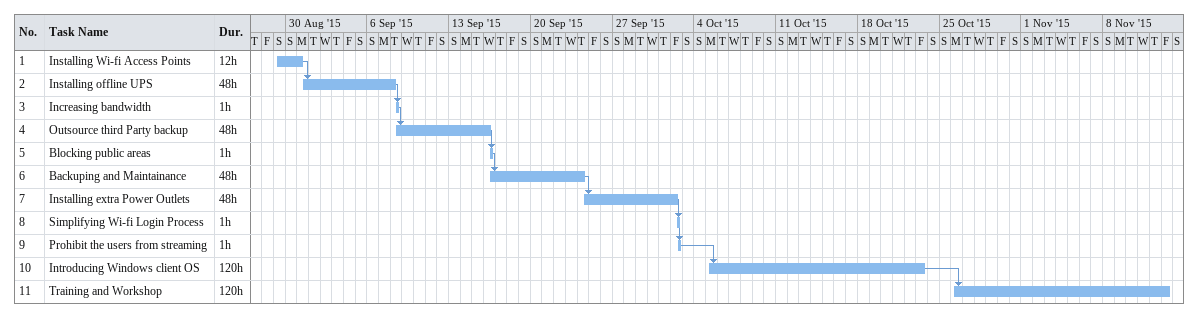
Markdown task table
| ID | Task | Duration | Start | Finish | Predecessors |
|---|---|---|---|---|---|
| 1 | Installing Wi-fi Access Points | 12h | 2015-08-29 | 2015-08-31 |  |
| 2 | Installing offline UPS | 48h | 2015-08-31 | 2015-09-08 | 1 |
| 3 | Increasing bandwidth | 1h | 2015-09-08 | 2015-09-08 | 2 |
| 4 | Outsource third Party backup | 48h | 2015-09-08 | 2015-09-16 | 3 |
| 5 | Blocking public areas | 1h | 2015-09-16 | 2015-09-16 | 4 |
| 6 | Backuping and Maintainance | 48h | 2015-09-16 | 2015-09-24 | 5 |
| 7 | Installing extra Power Outlets | 48h | 2015-09-24 | 2015-10-02 | 6 |
| 8 | Simplifying Wi-fi Login Process | 1h | 2015-10-02 | 2015-10-02 | 7 |
| 9 | Prohibit the users from streaming | 1h | 2015-10-02 | 2015-10-02 | 8 |
| 10 | Introducing Windows client OS | 120h | 2015-10-05 | 2015-10-23 | 9 |
| 11 | Training and Workshop | 120h | 2015-10-26 | 2015-11-13 | 10 |
